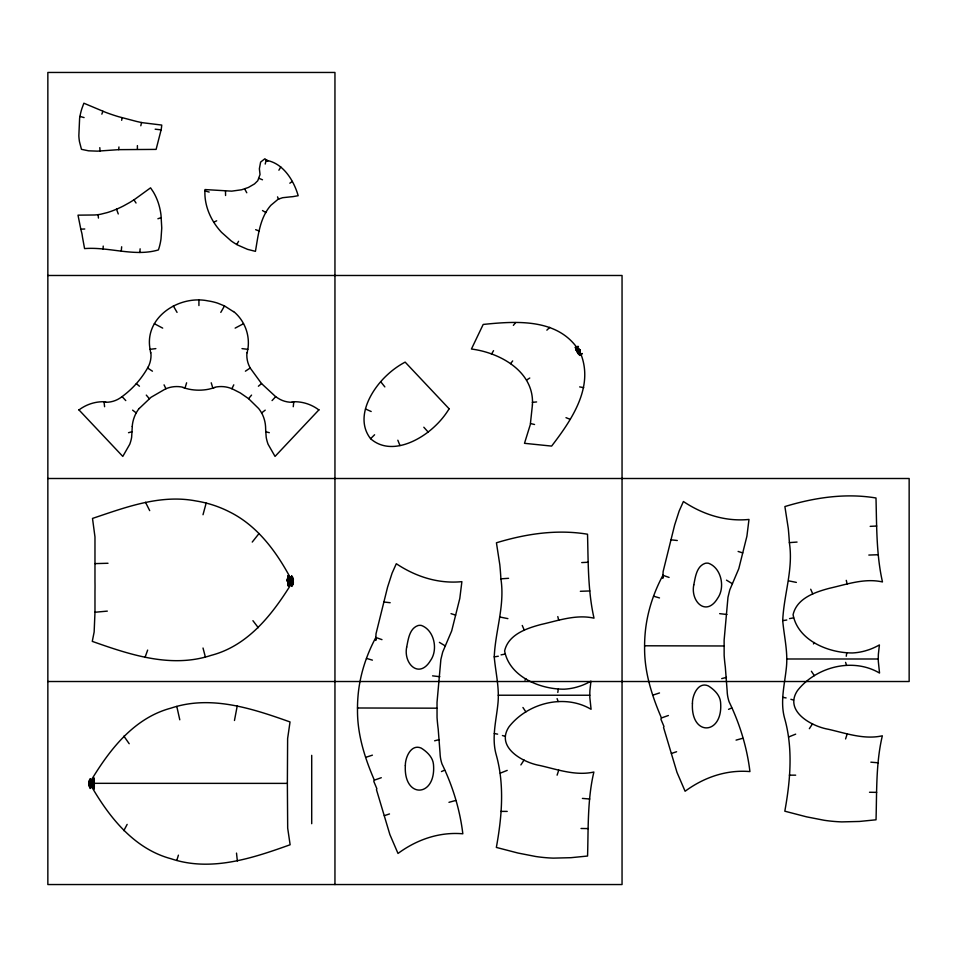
<?xml version="1.0" encoding="UTF-8"?>
<svg xmlns="http://www.w3.org/2000/svg" width="957" height="957" viewBox="0 0 957 957"><rect width="100%" height="100%" fill="white"/><g stroke="black" fill="none" stroke-linecap="round" stroke-linejoin="round"><path stroke-width="1.44" d="M94.982 612.253L94.97 591.163A184.211 184.211 0 0 0 94.97 581.988L94.97 536.913L92.506 518.419C125.678 507.33 160.238 494.111 195.874 500.942A113.943 113.943 0 0 1 209.774 504.052A111.933 111.933 0 0 1 229.704 511.983C256.285 525.19 274.838 549.581 288.858 575.025L286.837 581.078L288.44 575.097L291.036 581.76L288.26 575.492L292.663 580.935L288.081 576.341L292.974 580.911L288.033 576.784L293.141 581.09L288.009 577.227L293.261 581.378L287.997 577.669L293.356 581.665L287.997 578.112L293.392 582.095L288.009 578.542L293.404 582.55L288.021 578.973L293.332 583.148L288.021 579.404L293.141 583.878L288.009 579.822L292.986 584.524L287.985 580.265L292.591 585.409L287.937 580.684L292.029 586.39L287.854 581.138L291.873 575.815L287.949 581.569L292.531 576.808L287.997 581.988L293.045 577.884L288.021 582.43L293.189 578.507L288.045 582.849L293.356 579.212L288.045 583.28L293.428 579.822L288.033 583.746L293.332 580.074L288.045 584.165L293.32 580.54L288.045 584.607L293.177 580.72L288.069 585.026L293.057 580.983L288.117 585.469L292.854 581.114L288.284 586.342L292.447 582.047C273.128 613.413 248.712 645.628 211.126 655.366C171.255 668.524 130.044 654.72 92.279 641.381L94.145 631.991L94.982 612.253L107.316 611.116M287.363 783.388L287.626 738.565L290.031 721.949C252.241 708.527 210.899 694.734 171.016 708.12C133.394 718.121 109.002 750.515 90.006 782.24L94.121 777.897L89.408 782.766L94.276 778.735L89.228 782.91L94.312 779.177L89.049 783.029L94.348 787.455L89.276 783.663L91.382 786.965L94.432 783.328L287.363 783.388L287.686 828.152L290.127 844.756C252.325 858.297 210.947 872.114 171.004 858.74C133.549 848.656 108.715 816.56 90.353 784.453L94.001 789.154L90.341 783.544L94.145 788.747L89.491 783.747L94.312 787.886L89.276 783.663M78.833 409.763L122.795 456.417L129.745 444.275A38.914 38.914 0 0 0 131.635 437.313L132.281 426.439M494.243 656.885C495.343 630.783 505.045 605.41 500.906 578.841A345.967 345.967 0 0 0 499.817 564.774L496.432 542.786C525.883 533.839 556.89 529.125 587.526 534.221C588.28 562.178 587.813 590.864 594.01 618.174C576.21 614.119 558.206 620.65 540.944 624.514C526.494 628.378 508.346 634.479 504.614 650.951C509.471 676.934 540.418 689.399 564.271 689.184A58.162 58.162 0 0 0 576.64 687.15L580.456 685.966A63.186 63.186 0 0 0 590.947 681.157L589.919 690.392A91.286 91.286 0 0 0 589.847 697.641L591.079 709.304C564.379 693.478 527.678 703.012 509.052 726.746C495.307 747.106 522.654 762.514 539.808 765.492C557.417 769.476 575.719 776.115 593.878 772.024C587.371 799.286 588.399 828.092 587.562 856.037L570.982 857.687L553.29 858.13A157.498 157.498 0 0 1 535.788 856.515L518.012 853.046L496.348 847.423C501.887 817.039 504.698 784.86 496.205 754.738C491.479 738.086 496.133 721.064 497.855 704.364C499.686 688.37 495.618 672.675 494.243 656.885L498.322 656.227M782.718 620.662C783.807 594.56 793.509 569.176 789.369 542.619A345.967 345.967 0 0 0 788.293 528.551L784.896 506.552C814.347 497.616 845.354 492.891 875.99 497.987C876.744 525.943 876.277 554.629 882.474 581.94C864.673 577.896 846.67 584.416 829.408 588.292C814.957 592.144 796.81 598.245 793.078 614.729C797.935 640.7 828.882 653.164 852.735 652.949A58.162 58.162 0 0 0 865.104 650.916L868.92 649.731A63.186 63.186 0 0 0 879.411 644.922L878.382 654.157A91.286 91.286 0 0 0 878.323 661.407L879.543 673.07C852.843 657.256 816.142 666.778 797.516 690.523C783.771 710.872 811.129 726.279 828.284 729.258C845.88 733.241 864.195 739.881 882.342 735.801C875.834 763.064 876.863 791.87 876.026 819.802L859.446 821.453L841.765 821.896A157.498 157.498 0 0 1 824.264 820.293L806.476 816.823L784.812 811.189C790.35 780.804 793.162 748.637 784.668 718.516C779.943 701.864 784.596 684.829 786.319 668.13C788.149 652.148 784.094 636.441 782.718 620.662L786.786 620.004M381.975 639.635L375.826 637.482L375.73 640.436L376.017 633.785L387.573 587.143L392.071 573.195L396.306 563.721C415.709 576.676 438.426 583.997 461.884 581.653L459.803 598.436L451.68 630.926L442.684 652.088L440.878 659.457L437.026 702.318L437.05 717.559A183.756 183.756 0 0 0 438.21 729.15L440.041 752.968A36.833 36.833 0 0 0 441.99 763.961C452.601 785.781 459.922 809.562 462.829 833.786C439.335 831.753 416.797 839.6 398.004 853.453L389.882 834.576L376.448 789.621L376.879 788.747L373.816 781.438L374.354 780.158L381.293 777.706M669.075 577.43L662.926 575.277L662.83 578.231L663.117 571.58L674.673 524.938L679.171 510.99L683.406 501.516C702.809 514.471 725.526 521.792 748.984 519.448L746.903 536.231L738.78 568.721L729.784 589.883L727.978 597.252L724.126 640.113L724.15 655.354A183.756 183.756 0 0 0 725.31 666.945L727.141 690.763A36.833 36.833 0 0 0 729.09 701.756C739.701 723.576 747.022 747.357 749.929 771.581C726.435 769.548 703.897 777.395 685.104 791.248L676.982 772.371L663.548 727.416L663.979 726.542L660.916 719.233L661.454 717.953L668.393 715.501M103.069 249.059L103.224 246.081M139.83 252.516L140.129 248.82M118.716 149.651L156.111 149.4L161.015 130.248A40.625 40.625 0 0 0 161.53 127.185L161.757 125.068L142.366 122.687A237.336 237.336 0 0 1 136.827 121.503L118.453 116.67A209.164 209.164 0 0 1 109.242 113.656A181.615 181.615 0 0 1 105.545 112.304L83.869 103.212L81.824 108.787A64.669 64.669 0 0 0 80.316 114.541A67.504 67.504 0 0 0 79.61 118.369L78.845 135.81A55.673 55.673 0 0 0 79.479 141.708L81.465 149.328L88.534 150.811L97.411 151.146L118.716 149.651L118.943 146.971M121.264 250.973L121.671 246.774M293.249 406.725L293.787 401.904L292.064 402M247.205 352.738L247.755 349.317L241.989 348.623M557.799 692.461L558.266 689.184M846.263 656.227L846.742 652.961M121.671 120.307L122.137 117.747M234.465 720.489L237.252 705.823M140.811 125.774L141.528 122.52M265.221 164.054L266.202 160.058L267.852 160.788L266.046 160.298C282.997 162.869 293.847 180.454 298.177 195.707L293.931 196.46A24.822 24.822 0 0 1 290.749 196.831L282.602 197.716L278.116 199.247L270.879 205.288C259.766 217.909 258.234 235.362 255.435 251.344L247.564 249.358L237.791 245.088A63.892 63.892 0 0 1 231.139 240.889L221.546 232.348A69.287 69.287 0 0 1 215.229 224.464C208.267 214.308 204.14 201.951 204.989 189.558L231.69 191.149L241.631 189.773L248.389 187.464L254.514 183.911L257.744 180.753L260.029 174.521L259.371 168.779L260.627 162.068L264.898 158.766L267.613 161.29L266.202 160.058M203.016 514.734L206.15 503.119M183.11 387.645L184.964 388.195L186.615 382.8M176.794 860.427L178.409 855.151M557.106 775.17L558.744 770.134M845.581 738.936L847.208 733.911M144.997 657.471L147.653 650.078M101.849 114.158L102.901 111.287M231.893 388.745L233.783 384.846M148.096 367.129C141.193 379.462 131.372 390.372 119.661 398.315A25.384 25.384 0 0 1 105.772 402.275M123.824 830.64L127.149 824.384M375.826 637.482C366.088 655.689 359.629 675.798 357.99 696.433A143.179 143.179 0 0 0 357.499 710.261C357.344 734.545 364.82 758.076 374.354 780.158M662.926 575.277C653.188 593.484 646.729 613.593 645.09 634.228A143.179 143.179 0 0 0 644.599 648.056C644.444 672.34 651.92 695.871 661.454 717.953M236.774 244.502L238.568 241.296M220.792 312.389L224.5 305.929L233.496 311.695M278.894 170.214L280.808 166.949M491.479 354.174L493.537 350.669M520.883 764.918L524.065 760.037M809.347 728.684L812.529 723.803M524.986 680.152L525.967 678.74M813.45 643.929L814.431 642.518M510.56 363.66L512.677 360.921M139.184 408.543L151.039 397.287L165.441 388.949A28.16 28.16 0 0 1 183.182 387.298M252.241 542.069L259.024 533.539M513.359 325.38L515.608 322.593M214.655 387.298A28.16 28.16 0 0 1 232.407 388.937L240.327 392.956L248.569 398.65L251.559 395.109M272.063 400.576L275.688 396.677L278.176 398.315A25.384 25.384 0 0 0 292.064 402.275M319.004 409.763L275.042 456.417L268.092 444.275A38.914 38.914 0 0 1 266.213 437.313L265.699 430.602M449.132 408.795A83.103 83.103 0 0 1 434.837 426.296C418.879 441.524 389.966 455.795 370.598 438.713L374.594 434.753M546.854 330.165L549.785 327.342M258.39 386.221L261.548 383.59L275.688 396.677M265.221 410.146L261.584 412.945A34.165 34.165 0 0 0 258.653 408.543L248.569 398.65M289.839 183.194L292.328 181.447M245.399 371.184L250.196 368.026L249.741 367.129A25.731 25.731 0 0 1 246.942 352.714M526.721 379.989L529.771 378.015M235.147 328.119L243.485 323.705M213.77 222.239L216.689 220.792M441.452 771.557L444.622 770.182M728.552 709.352L731.722 707.977M500.272 773.16L507.21 770.385M788.735 736.926L795.674 734.151M157.905 218.746L161.29 217.586M384.319 815.663L389.499 813.94M671.419 753.458L676.599 751.735M365.658 757.37L372.405 755.157M652.758 695.165L659.505 692.952M184.964 388.195L189.067 389.2A49.967 49.967 0 0 0 208.805 389.188L214.739 387.645M448.965 802.325L455.688 800.471M736.065 740.12L742.788 738.266M128.513 432.696L132.138 431.715M434.61 740.802L439.359 739.594M721.71 678.597L726.459 677.389M501.061 654.863L505.14 654.086M789.525 618.629L793.604 617.851M224.381 305.881L217.598 303.13A58.281 58.281 0 0 0 207.932 300.881C179.234 294.876 143.993 317.222 150.082 349.317L155.859 348.623M532.331 402.371L536.602 401.94M789.369 542.619L797.049 542.069M500.906 578.841L508.574 578.303M870.188 526.35L876.708 526.027M581.724 562.584L588.244 562.249M80.807 229.178L81.931 233.604A74.909 74.909 0 0 1 82.458 237.013L84.575 248.593C109.206 246.643 134.243 257.026 158.407 249.933L159.113 247.731A60.913 60.913 0 0 0 161.003 238.915L161.757 228.005L161.003 215.014A67.48 67.48 0 0 0 159.293 206.245A57.408 57.408 0 0 0 157.199 199.857L156.326 197.776A52.791 52.791 0 0 0 153.168 191.711L150.56 187.835L135.368 198.877A121.156 121.156 0 0 1 129.59 202.549L123.656 205.851A104.421 104.421 0 0 1 117.567 208.746L113.44 210.456A86.62 86.62 0 0 1 107.124 212.621L100.772 214.212A43.89 43.89 0 0 1 94.3 214.99L78.007 215.158L80.807 229.178L84.766 228.998M868.824 555.06L878.299 554.725M580.349 591.294L589.823 590.959M95.054 563.613L108.009 563.266M723.899 645.975L644.599 645.784M436.799 708.18L357.499 707.989M878.275 659.002L786.678 658.99M589.787 695.237L498.214 695.225M47.85 275.484L622.05 275.484L622.05 884.543L47.85 884.543L47.85 72.457L334.95 72.457L334.95 884.543M47.85 478.5L909.15 478.5L909.15 681.516L47.85 681.516M789.358 775.158L795.674 775.17M500.882 811.38L507.21 811.404M869.506 792.264L876.648 792.36M581.031 828.487L588.184 828.583M105.772 402L104.05 401.904L104.588 406.725M870.87 762.179L878.227 762.801M582.406 798.413L589.763 799.023M155.166 129.195L161.087 129.853M670.989 539.808L677.281 540.514M383.889 602.013L390.181 602.719M719.664 613.652L726.961 614.502M432.564 675.857L439.861 676.707M782.742 697.318L786.104 697.928M494.279 733.541L497.64 734.151M579.667 386.903L583.722 387.669M788.747 580.863L796.356 582.406M500.272 617.098L507.892 618.629M530.525 423.556L534.556 424.501M265.699 431.715L269.324 432.696M79.945 116.419L84.084 117.579M204.942 190.874L209.176 192.082M653.571 596.187L659.505 597.934M366.471 658.392L372.405 660.139M790.889 699.292L793.568 700.093M502.425 735.526L505.105 736.328M738.122 551.447L742.728 552.907M451.022 613.652L455.628 615.112M255.651 229.68L259.012 230.948M565.994 417.659L570.097 419.322M259.096 178.397L262.493 179.784M365.526 408.998L371.184 411.51M154.352 323.705L162.69 328.119M262.493 210.54L265.914 212.586M726.495 580.157L732.464 583.782M439.395 642.362L445.364 645.987M147.641 368.026L152.438 371.184M132.616 410.146L136.253 412.945M136.289 383.59L139.447 386.221M449.108 408.771L405.146 362.117A83.103 83.103 0 0 0 386.819 375.323C370.658 390.348 354.7 418.365 370.598 438.713M122.149 396.677L125.774 400.576M423.819 427.229L428.138 432.038M261.548 383.59L250.196 368.026M146.289 395.109L149.28 398.65M380.671 381.664L384.846 386.903M252.923 620.686L258.282 627.696M123.884 736.136L129.195 743.721M811.404 671.264L814.347 675.654M522.929 707.498L525.883 711.888M133.932 199.822L136.026 203.016M173.349 305.929L177.045 312.389M244.645 188.888L246.774 192.764M145.5 502.281L149.699 510.631M164.054 384.846L165.944 388.745M277.53 196.867L278.607 199.283M810.711 589.237L812.756 593.902M522.247 625.471L524.28 630.137M397.837 440.22L399.966 445.543M116.539 209.188L118.261 213.961M845.581 662.376L846.586 665.306M557.106 698.61L558.122 701.541M211.222 382.8L212.873 388.195M203.016 648.021L205.372 657.028M846.263 580.349L847.16 583.985M557.799 616.583L558.697 620.22M176.794 706.422L179.784 719.796M150.082 349.317L150.632 352.738M236.511 853.094L237.348 860.989M98.093 214.643L98.439 218.064M99.803 147.653L100.066 151.015M225.493 191.101L225.577 195.503M265.699 430.052L265.556 426.439A33.375 33.375 0 0 0 261.644 412.91M311.707 755.348L311.707 823.702M198.924 300.223L198.924 305.558M137.401 145.596L137.401 148.945M78.976 409.943A40.29 40.29 0 0 1 104.05 401.725M132.233 426.439A33.555 33.555 0 0 1 139.1 408.483M150.895 352.714A25.731 25.731 0 0 1 148.132 367.153M233.652 311.503A40.816 40.816 0 0 1 247.851 349.341M293.787 401.725A40.29 40.29 0 0 1 318.872 409.943M532.415 404.978L530.31 424.573L524.496 443.318L551.615 446.094C571.772 419.836 594.692 386.389 580.205 352.427L579.942 355.43L582.287 353.504L579.679 355.262L580.133 351.925L579.164 354.844L579.966 351.291L578.507 354.102L579.93 351.075L578.315 353.827L579.918 350.86L578.136 353.552L579.882 350.621L577.956 353.253L579.87 350.429L577.801 352.977L579.822 350.19L577.645 352.69L579.727 349.939L577.49 352.403L579.631 349.676L577.322 352.104L579.511 349.425L577.179 351.841L579.356 349.149L577.023 351.566L580.301 350.848L576.868 351.291L580.133 350.585L576.7 351.004L579.966 350.346L576.533 350.729L579.798 350.154L576.377 350.453L579.643 350.023L576.21 350.166L579.463 349.867L576.066 349.879L579.296 349.748L575.923 349.58L579.117 349.628L575.779 349.245L578.937 349.472L575.659 348.934L578.77 349.329L575.432 347.965L578.375 348.791L575.408 347.654L578.267 346.362L575.396 347.343L578.471 346.769L575.456 347.032L577.849 348.886C556.902 318.238 515.931 321.062 483.189 324.447L471.43 349.03C500.176 352.666 534.58 371.711 532.415 404.978M405.337 765.672C403.483 799.37 436.583 797.54 433.449 764.153C432.743 757.131 426.918 751.7 421.259 748.123C411.139 743.577 405.158 757.394 405.337 765.672M692.437 703.467C690.583 737.165 723.683 735.335 720.549 701.948C719.843 694.926 714.018 689.495 708.359 685.918C698.239 681.372 692.258 695.189 692.437 703.467M406.689 647.064C403.232 663.632 419.142 679.542 430.578 660.426C438.294 649.54 434.227 630.22 421.487 625.483A8.254 8.254 0 0 0 418.018 625.555C409.393 628.534 408.256 639.396 406.689 647.064M693.789 584.859C690.332 601.427 706.242 617.337 717.678 598.221C725.394 587.335 721.327 568.015 708.587 563.278A8.254 8.254 0 0 0 705.118 563.35C696.493 566.329 695.356 577.191 693.789 584.859M94.396 783.101L90.09 788.496L94.468 783.544L90.042 778.687L94.396 783.962L89.491 779.716L94.36 784.393L89.133 780.661L94.348 784.836L89.025 781.271L94.348 785.266L88.905 781.977L94.348 785.709L88.929 782.371L94.36 786.128L88.917 782.922L94.372 786.594L89.049 783.137L94.336 779.62L88.965 783.376L94.336 780.063L88.881 783.687L94.336 780.517L88.869 784.178L94.324 780.948L88.869 784.656L94.312 781.391L88.977 785.35L94.324 781.809L89.037 785.841L94.324 782.264L89.252 786.642L94.348 782.694L89.587 787.503L94.396 783.101"/></g></svg>
